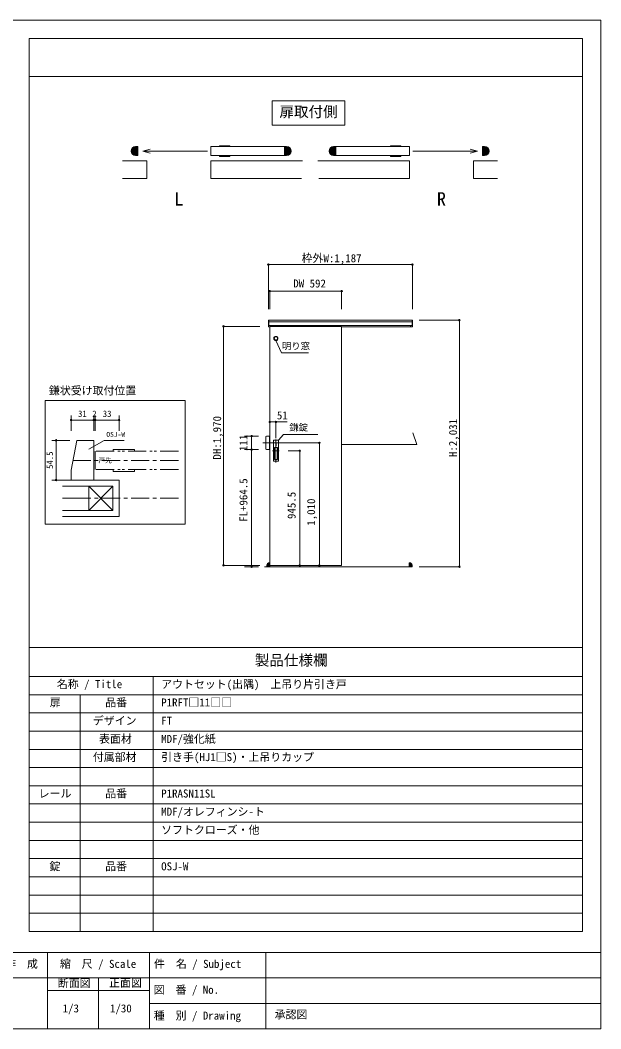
# Model space of a CAD drawing. Units: millimetres on the paper, enlarged 10 times, with parts at other scales. Extents: x -1985 to 2015, y -1370 to 1400.
# Drawn here: x 420 to 2015, y -1370 to 1400 of the extents above; entities that cross this region are included whole.
import ezdxf
from ezdxf.enums import TextEntityAlignment as Align

# ---------------------------------------------------------------- set-up
doc = ezdxf.new("R2010")
doc.units = ezdxf.units.MM
doc.header["$LTSCALE"] = 10
doc.header["$PDMODE"] = 32
doc.header["$PDSIZE"] = 4
doc.linetypes.add('CHAIN1', pattern=[8, 5, -1, 1, -1])
doc.linetypes.add('DOUBLE_CHAIN1', pattern=[8.8, 5, -1, 0.6, -0.6, 0.6, -1])
doc.layers.add('1-1_0', color=7, linetype='Continuous', lineweight=20)
doc.layers.add('3-0', color=7, linetype='Continuous', lineweight=20)
doc.styles.add('ＭＳ ゴシック', font='')
doc.styles.get('ＭＳ ゴシック').set_extended_font_data('MS Gothic')

msp = doc.modelspace()

# ---------------------------------------------------------------- hatches: boundary and pattern name
at = {"layer": '3-0'}
for color, points in [(9, [(737.18, 1052.79, 0.41421), (724.81, 1040.41), (737.18, 1040.41)]), (9, [(1164.31, 1040.41, 0.41421), (1151.94, 1052.79), (1151.94, 1040.41)]), (9, [(1280.85, 1052.79, 0.41421), (1268.47, 1040.41), (1280.85, 1040.41)]), (9, [(1707.98, 1040.41, 0.41421), (1695.6, 1052.79), (1695.6, 1040.41)]), (9, [(724.81, 1040.41, 0.41421), (737.18, 1028.04), (737.18, 1040.41)]), (9, [(1151.94, 1028.04, 0.41421), (1164.31, 1040.41), (1151.94, 1040.41)]), (9, [(1268.47, 1040.41, 0.41421), (1280.85, 1028.04), (1280.85, 1040.41)]), (9, [(1695.6, 1028.04, 0.41421), (1707.98, 1040.41), (1695.6, 1040.41)]), (254, [(1104.39, -89.97, 0.41421), (1097.72, -96.63)]), (254, [(1496.39, -96.63, 0.41421), (1489.72, -89.97)])]:
    msp.add_hatch(color=color, dxfattribs=at).paths.add_polyline_path(points)

# ---------------------------------------------------------------- linework, layer by layer
at = {"layer": '1-1_0'}
for p, q in [((1965, 1350), (445, 1350)), ((445, -322.5), (445, 1350)), ((1965, -1102.5), (1965, 1350)), ((445, 1245), (1965, 1245)), ((445, 1245), (1965, 1245)), ((445, 1245), (1965, 1245)), ((445, 1245), (1965, 1245)), ((445, 1245), (1965, 1245)), ((445, 1245), (1965, 1245)), ((445, -322.5), (445, 1245)), ((445, -322.5), (445, 1245)), ((445, -322.5), (445, 1245)), ((445, -322.5), (445, 1245)), ((445, -322.5), (445, 1245)), ((1965, -322.5), (1965, 1245)), ((1965, -322.5), (1965, 1245)), ((1965, -322.5), (1965, 1245)), ((1965, -322.5), (1965, 1245)), ((1965, -322.5), (1965, 1245)), ((445, -322.5), (1965, -322.5)), ((445, -322.5), (1965, -322.5)), ((445, -322.5), (1965, -322.5)), ((445, -322.5), (1965, -322.5)), ((445, -322.5), (1965, -322.5)), ((445, -322.5), (1965, -322.5)), ((445, -1102.5), (445, -322.5)), ((445, -402.5), (1965, -402.5)), ((785, -1102.5), (785, -402.5)), ((445, -452.5), (1965, -452.5)), ((585, -1102.5), (585, -452.5)), ((445, -502.5), (1965, -502.5)), ((445, -552.5), (1965, -552.5)), ((445, -602.5), (1965, -602.5)), ((445, -652.5), (1965, -652.5)), ((445, -702.5), (1965, -702.5)), ((445, -752.5), (1965, -752.5)), ((445, -802.5), (1965, -802.5)), ((445, -852.5), (1965, -852.5)), ((445, -902.5), (1965, -902.5)), ((445, -952.5), (1965, -952.5)), ((445, -1002.5), (1965, -1002.5)), ((445, -1052.5), (1965, -1052.5)), ((445, -1102.5), (1965, -1102.5)), ((2015, -1160), (-1985, -1160)), ((495, -1160), (495, -1370)), ((775, -1160), (775, -1370)), ((1095, -1160), (1095, -1370)), ((2015, -1230), (-1175, -1230)), ((635, -1230), (635, -1370)), ((775, -1265), (495, -1265)), ((2015, -1300), (775, -1300))]:
    msp.add_line(p, q, dxfattribs=at)
msp.add_lwpolyline([(-1985, -1370), (2015, -1370), (2015, 1400), (-1985, 1400)], dxfattribs=at)
at = {"layer": '3-0'}
for p, q in [((737.18, 1052.79), (742.81, 1052.79)), ((742.81, 1052.79), (742.81, 1028.04)), ((943.68, 1028.04), (943.68, 1052.79)), ((1146.19, 1052.79), (943.68, 1052.79)), ((967.68, 1055.04), (996.18, 1055.04)), ((967.68, 1052.79), (967.68, 1055.04)), ((996.18, 1055.04), (996.18, 1052.79)), ((1146.19, 1052.79), (1146.19, 1028.04)), ((1151.94, 1052.79), (1146.31, 1052.79)), ((1280.85, 1052.79), (1286.47, 1052.79)), ((1286.85, 1052.79), (1489.35, 1052.79)), ((1286.85, 1028.04), (1286.85, 1052.79)), ((1436.85, 1055.04), (1436.85, 1052.79)), ((1465.35, 1055.04), (1436.85, 1055.04)), ((1465.35, 1052.79), (1465.35, 1055.04)), ((1489.35, 1028.04), (1489.35, 1052.79)), ((1695.6, 1052.79), (1689.98, 1052.79)), ((742.81, 1028.04), (737.18, 1028.04)), ((777.33, 1045.85), (757.05, 1040.41)), ((1146.19, 1028.04), (943.68, 1028.04)), ((967.68, 1028.04), (967.68, 1025.79)), ((967.68, 1025.79), (996.18, 1025.79)), ((996.18, 1025.79), (996.18, 1028.04)), ((1286.85, 1028.04), (1489.35, 1028.04)), ((1436.85, 1025.79), (1436.85, 1028.04)), ((1465.35, 1025.79), (1436.85, 1025.79)), ((1465.35, 1028.04), (1465.35, 1025.79)), ((1655.7, 1045.85), (1675.99, 1040.41)), ((701.44, 1014.16), (768.18, 1014.16)), ((943.68, 1014.16), (943.68, 965.41)), ((943.68, 1014.16), (1195.6, 1014.16)), ((1489.35, 1014.16), (1237.44, 1014.16)), ((1489.35, 1014.16), (1489.35, 965.41)), ((1731.59, 1014.16), (1664.85, 1014.16)), ((701.44, 965.41), (712.37, 965.41)), ((943.68, 965.41), (1192.89, 965.41)), ((1489.35, 965.41), (1240.14, 965.41)), ((1731.59, 965.41), (1720.66, 965.41)), ((1101.72, 576.17), (1497.39, 576.17)), ((1102.72, 576.17), (1102.72, 561.83)), ((1102.72, 571.83), (1496.39, 571.83)), ((1102.72, 561.83), (1496.39, 561.83)), ((1105.72, 559.17), (1105.72, -100.83)), ((1105.72, 559.17), (1303.05, 559.17)), ((1106.72, 561.83), (1106.72, 559.17)), ((1303.05, 559.17), (1303.05, -97.5)), ((1303.05, 557.83), (1497.39, 557.83)), ((1492.39, 561.83), (1492.39, 557.83)), ((1496.39, 576.17), (1496.39, 561.93)), ((1496.39, 576.17), (1496.39, 557.83)), ((1497.39, 576.17), (1497.39, 557.83)), ((488.88, 15.63), (488.88, 355.13)), ((488.88, 355.13), (873.11, 355.13)), ((873.11, 355.13), (873.11, 15.63)), ((1094.39, 222.89), (1094.39, 255.45)), ((1096.33, 257.45), (1104.72, 257.67)), ((1104.72, 220.67), (1104.72, 257.67)), ((1509.3, 234.83), (1499, 266.54)), ((575.47, 246.07), (559.97, 164.32)), ((621.97, 246.07), (575.47, 246.07)), ((608.4, 221.43), (650.73, 245.9)), ((621.97, 137.07), (621.97, 246.07)), ((650.73, 245.9), (705.34, 245.9)), ((1122.72, 248.55), (1122.72, 191.33)), ((1122.72, 239.77), (1122.72, 191.33)), ((1122.72, 239.77), (1122.72, 191.33)), ((1122.72, 239.77), (1122.72, 185.24)), ((1303.05, 234.83), (1509.3, 234.83)), ((625.97, 165.61), (625.97, 216.53)), ((675.34, 221.16), (733.97, 221.16)), ((675.34, 216.53), (675.34, 221.16)), ((733.97, 221.16), (733.97, 216.53)), ((1096.33, 220.89), (1104.72, 220.67)), ((1113.47, 217.5), (1131.75, 217.5)), ((559.97, 137.07), (559.97, 164.32)), ((675.34, 165.61), (675.34, 160.98)), ((675.34, 160.98), (733.97, 160.98)), ((733.97, 160.98), (733.97, 165.61)), ((536.13, 137.07), (691.89, 137.07)), ((536.13, 137.07), (691.89, 137.07)), ((536.13, 120.1), (577.08, 120.1)), ((608.57, 120.1), (674.91, 53.76)), ((674.91, 120.1), (608.57, 53.76)), ((608.57, 120.1), (608.57, 53.76)), ((691.89, 36.78), (691.89, 137.07)), ((536.13, 53.76), (577.08, 53.76)), ((536.13, 36.78), (577.08, 36.78)), ((578.2, 53.76), (674.91, 53.76)), ((578.2, 36.78), (691.89, 36.78)), ((873.11, 15.63), (488.88, 15.63)), ((1496.39, -100.83), (1091.18, -100.83)), ((1097.72, -96.63), (1097.72, -100.97)), ((1104.39, -89.97), (1105.72, -89.97)), ((1105.72, -100.97), (1105.72, -89.97)), ((1303.05, -97.5), (1105.72, -97.5)), ((1488.39, -100.97), (1488.39, -89.97)), ((1488.39, -89.97), (1489.72, -89.97)), ((1496.39, -96.63), (1496.39, -100.97))]:
    msp.add_line(p, q, dxfattribs=at)
at = {"layer": '3-0', "color": 4, "lineweight": 9}
for p, q in [((1101.72, 605.93), (1101.72, 728.67)), ((1101.72, 728.67), (1497.39, 728.67)), ((1497.39, 605.93), (1497.39, 728.67)), ((1105.72, 655.93), (1105.72, 605.93)), ((1303.05, 655.93), (1105.72, 655.93)), ((1303.05, 605.93), (1303.05, 655.93)), ((978.54, 559.17), (1078.03, 559.17)), ((978.54, 559.17), (978.54, -97.5)), ((1516.43, 576.17), (1626.54, 576.17)), ((1626.54, 576.17), (1626.54, -100.83)), ((1137.92, 486.74), (1122.58, 520)), ((1212.26, 486.74), (1137.92, 486.74)), ((559.97, 313.97), (559.97, 272.17)), ((621.97, 313.97), (621.97, 272.17)), ((621.97, 313.97), (621.97, 272.17)), ((625.97, 313.97), (625.97, 272.17)), ((625.97, 313.97), (625.97, 272.17)), ((691.89, 313.97), (691.89, 272.17)), ((559.97, 301.97), (621.97, 301.97)), ((621.97, 301.97), (625.97, 301.97)), ((625.97, 301.97), (691.89, 301.97)), ((1105.72, 296.56), (1122.72, 296.56)), ((1122.72, 296.56), (1153.45, 296.56)), ((1122.72, 251.77), (1122.72, 296.56)), ((1035.77, 257.67), (1074.86, 257.67)), ((1055.77, 220.67), (1055.77, 257.67)), ((506.54, 246.07), (556.87, 246.07)), ((518.54, 246.07), (518.54, 137.07)), ((1086.7, 239.17), (1241.8, 239.17)), ((1241.8, 239.17), (1241.8, -97.5)), ((1035.77, 220.67), (1074.86, 220.67)), ((1055.77, -100.83), (1055.77, 220.67)), ((1188.1, 217.5), (1156.27, 217.5)), ((1188.1, -97.5), (1188.1, 217.5)), ((506.54, 137.07), (556.87, 137.07)), ((978.54, -97.5), (1078.03, -97.5)), ((1035.77, -100.83), (1074.86, -100.83)), ((1228.47, -97.5), (1191.74, -97.5)), ((1516.43, -100.83), (1626.54, -100.83))]:
    msp.add_line(p, q, dxfattribs=at)
at = {"layer": '3-0', "color": 3}
for p, q in [((1127.05, 226.33), (1118.39, 226.33)), ((1118.39, 226.33), (1118.39, 193.67)), ((1121.89, 238), (1121.89, 231.33)), ((1123.55, 238), (1121.89, 238)), ((1123.55, 231.33), (1121.89, 231.33)), ((1123.39, 237.83), (1122.05, 237.83)), ((1122.05, 237.83), (1122.05, 234.67)), ((1123.39, 234.67), (1122.05, 234.67)), ((1122.39, 237.17), (1122.39, 235.33)), ((1123.05, 235.33), (1122.39, 235.33)), ((1123.39, 234.67), (1123.39, 237.83)), ((1123.55, 231.33), (1123.55, 238)), ((1127.05, 193.67), (1127.05, 226.33)), ((1127.05, 193.67), (1118.39, 193.67))]:
    msp.add_line(p, q, dxfattribs=at)
at = {"layer": '3-0', "linetype": 'DOUBLE_CHAIN1'}
for p, q in [((854.47, 216.53), (625.97, 216.53)), ((854.47, 165.61), (625.97, 165.61))]:
    msp.add_line(p, q, dxfattribs=at)
at = {"layer": '3-0', "linetype": 'CHAIN1'}
for p, q in [((854.47, 191.07), (566.56, 191.07)), ((577.08, 86.93), (536.13, 86.93)), ((854.47, 86.93), (563.2, 86.93))]:
    msp.add_line(p, q, dxfattribs=at)
at = {"layer": '3-0'}
msp.add_lwpolyline([(1312.12, 1178.51), (1312.12, 1111.85), (1112.12, 1111.85), (1112.12, 1178.51)], close=True, dxfattribs=at)
for points in [[(1146.31, 1052.79), (1146.31, 1028.04), (1151.94, 1028.04)], [(1286.47, 1052.79), (1286.47, 1028.04), (1280.85, 1028.04)], [(1689.98, 1052.79), (1689.98, 1028.04), (1695.6, 1028.04)], [(934.76, 1040.41), (757.05, 1040.41), (777.33, 1034.98)], [(1498.28, 1040.41), (1675.99, 1040.41), (1655.7, 1034.98)], [(712.92, 965.41), (768.18, 965.41), (768.18, 1014.16)], [(1720.12, 965.41), (1664.85, 965.41), (1664.85, 1014.16)], [(1101.72, 576.17), (1101.72, 557.83), (1105.72, 557.83)], [(578.2, 120.1), (674.91, 120.1), (674.91, 53.76)]]:
    msp.add_lwpolyline(points, dxfattribs=at)
at = {"layer": '3-0', "color": 4, "lineweight": 9}
msp.add_lwpolyline([(1237.98, 261.94), (1143.24, 261.94), (1129.39, 246.33)], dxfattribs=at)
at = {"layer": '3-0', "color": 3}
msp.add_lwpolyline([(1116.05, 188.67), (1129.39, 188.67), (1129.39, 246.33), (1116.05, 246.33)], close=True, dxfattribs=at)
msp.add_lwpolyline([(1123.05, 235.33), (1123.05, 237.17), (1122.39, 237.17)], dxfattribs=at)
for radius in [5.83, 4.5]:
    msp.add_circle((1122.39, 525.83), radius, dxfattribs=at)
at = {"layer": '3-0'}
for centre, radius, start, end in [((737.18, 1040.41), 12.38, 90, 180), ((1151.94, 1040.41), 12.38, 0, 90), ((1280.85, 1040.41), 12.38, 90, 180), ((1695.6, 1040.41), 12.38, 0, 90), ((737.18, 1040.41), 12.38, 180, 270), ((1151.94, 1040.41), 12.38, 270, 0), ((1280.85, 1040.41), 12.38, 180, 270), ((1695.6, 1040.41), 12.38, 270, 0), ((1096.39, 255.45), 2, 91.5, 180), ((1096.39, 222.89), 2, 180, 268.5), ((1104.39, -96.63), 6.67, 90, 180), ((1489.72, -96.63), 6.67, 0, 90)]:
    msp.add_arc(centre, radius, start, end, dxfattribs=at)
at = {"layer": '3-0', "color": 4}
for p in [(1101.72, 728.67), (1497.39, 728.67), (1105.72, 655.93), (1303.05, 655.93), (978.54, 559.17), (1626.54, 576.17), (559.97, 301.97), (621.97, 301.97), (625.97, 301.97), (691.89, 301.97), (1105.72, 296.56), (1122.72, 296.56), (1055.77, 257.67), (518.54, 246.07), (1055.77, 220.67), (1241.8, 239.17), (1188.1, 217.5), (518.54, 137.07), (978.54, -97.5), (1055.77, -100.83), (1188.1, -97.5), (1241.8, -97.5), (1626.54, -100.83)]:
    msp.add_point(p, dxfattribs=at)
at = {"layer": '3-0', "color": 9}
for points in [[(737.18, 1052.79), (742.81, 1052.79), (737.18, 1028.04), (742.81, 1028.04)], [(1151.94, 1052.79), (1146.31, 1052.79), (1151.94, 1028.04), (1146.31, 1028.04)], [(1280.85, 1052.79), (1286.47, 1052.79), (1280.85, 1028.04), (1286.47, 1028.04)], [(1695.6, 1052.79), (1689.98, 1052.79), (1695.6, 1028.04), (1689.98, 1028.04)]]:
    msp.add_solid(points, dxfattribs=at)
at = {"layer": '3-0', "color": 254}
for points in [[(1105.72, -100.97), (1105.72, -89.97), (1097.72, -100.97), (1097.72, -96.63)], [(1105.72, -89.97), (1104.39, -89.97), (1097.72, -96.63)], [(1488.39, -100.97), (1488.39, -89.97), (1496.39, -100.97), (1496.39, -96.63)], [(1488.39, -89.97), (1489.72, -89.97), (1496.39, -96.63)]]:
    msp.add_solid(points, dxfattribs=at)

# ---------------------------------------------------------------- texts
at = {"layer": '1-1_0', "style": 'ＭＳ ゴシック'}
for s, height, p in [('製品仕様欄', 29.33, (1064.4, -381.07)), ('名称 / Title', 21.99, (520.64, -441.06)), ('アウトセット(出隅)\u3000上吊り片引き戸', 21.99, (807.33, -441.36)), ('扉', 21.99, (501.33, -491.36)), ('品番', 21.99, (653.67, -491.36)), ('P1RFT□11□□', 21.99, (807.33, -491.36)), ('デザイン', 21.99, (619.67, -541.36)), ('FT', 21.99, (807.33, -541.36)), ('表面材', 21.99, (636.67, -591.36)), ('MDF/強化紙', 21.99, (807.33, -591.36)), ('付属部材', 21.99, (619.67, -641.36)), ('引き手(HJ1□S)・上吊りカップ', 21.99, (807.33, -641.36)), ('レール', 21.99, (470.86, -741.36)), ('品番', 21.99, (653.67, -741.36)), ('P1RASN11SL', 21.99, (807.33, -741.36)), ('MDF/オレフィンシ-ト', 21.99, (807.33, -791.36)), ('ソフトクローズ・他', 21.99, (807.33, -841.36)), ('錠', 21.99, (500.64, -941.32)), ('品番', 21.99, (653.64, -941.32)), ('OSJ-W', 21.99, (807.33, -941.36)), ('作\u3000成', 21.99, (378.67, -1209.21)), ('縮\u3000尺 / Scale', 21.99, (529.18, -1209.21)), ('件\u3000名 / Subject', 21.99, (787.61, -1209.24)), ('断面図', 21.99, (523.41, -1262.15)), ('正面図', 21.99, (664.21, -1261.44)), ('図\u3000番 / No.', 21.99, (786.77, -1280.35)), ('1/3', 21.99, (536.67, -1331.45)), ('1/30', 21.99, (666.67, -1331.45)), ('種\u3000別 / Drawing', 21.99, (786.94, -1351.29)), ('承認図', 21.99, (1119.03, -1348.1))]:
    msp.add_text(s, height=height, dxfattribs=at).set_placement(p, align=Align.BOTTOM_LEFT)
at = {"layer": '3-0', "style": 'ＭＳ ゴシック'}
for s, height, p in [('扉取付側', 29.33, (1132.12, 1125.18)), ('L', 36.66, (843.43, 879.96)), ('R', 36.66, (1564.6, 879.96)), ('枠外W:1,187', 21.99, (1193.09, 728.67)), ('DW 592', 21.99, (1170.11, 659.34)), ('明り窓', 18.33, (1139.24, 490.43)), ('鎌状受け取付位置', 21.99, (498.88, 365.13)), ('31', 17.6, (578.97, 304.97)), ('2', 17.6, (617.97, 304.97)), ('33', 17.6, (646.93, 304.97)), ('51', 21.99, (1125.12, 297.13)), ('鎌錠', 18.33, (1159.3, 266.84)), ('OSJ-W', 13.2, (656.73, 251.9)), ('戸先', 13.2, (635.02, 180.56))]:
    msp.add_text(s, height=height, dxfattribs=at).set_placement(p, align=Align.BOTTOM_LEFT)
for s, height, p in [('DH:1,970', 21.99, (978.54, 193.33)), ('H:2,031', 21.99, (1626.54, 200.17)), ('111', 21.99, (1050.77, 216.67)), ('54.5', 17.6, (515.54, 167.57)), ('FL+964.5', 21.99, (1050.77, 22.08)), ('945.5', 21.99, (1183.1, 30)), ('1,010', 21.99, (1236.8, 11.5))]:
    msp.add_text(s, height=height, rotation=90, dxfattribs=at).set_placement(p, align=Align.BOTTOM_LEFT)

doc.saveas('drawing.dxf')
